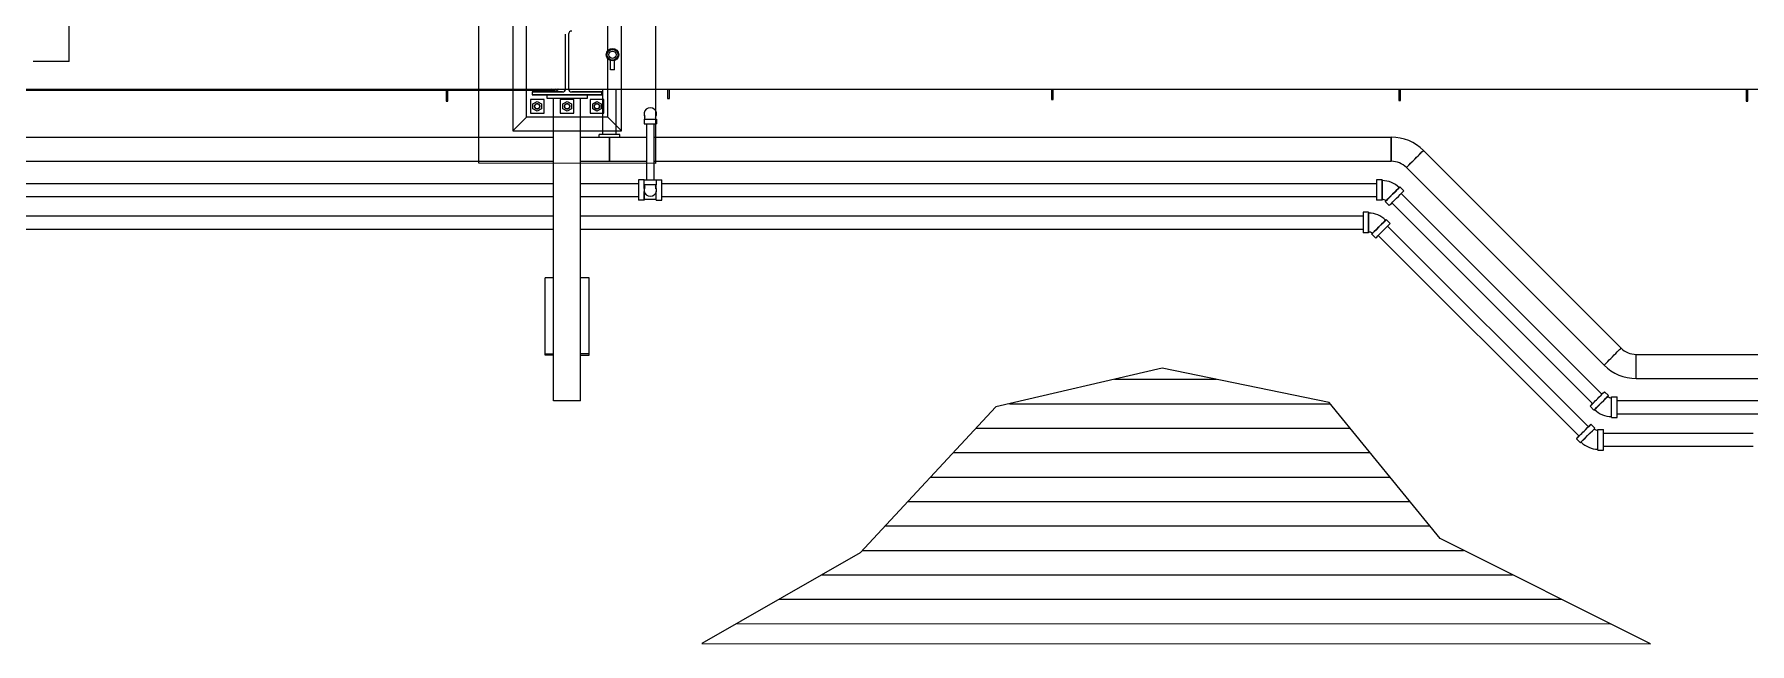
# Model space of a CAD drawing. Header units: metres. Extents: x 0 to 63075, y 0 to 44550.
# Drawn here: x 53271 to 54220, y 36385 to 36722 of the extents above; entities that cross this region are included whole.
import ezdxf

# ---------------------------------------------------------------- set-up
doc = ezdxf.new("R2010")
doc.units = ezdxf.units.M
doc.header["$LTSCALE"] = 75
for name, color, linetype in [('GSB', 7, 'Continuous'), ('ML6', 1, 'Continuous'), ('SL1', 8, 'Continuous')]:
    doc.layers.add(name, color=color, linetype=linetype)

# ---------------------------------------------------------------- blocks, each defined once
blk = doc.blocks.new('A$C6bae614f')
at = {"layer": 'SL1'}
h = blk.add_hatch(dxfattribs=at)
h.set_pattern_fill('_USER', color=256, scale=90, angle=-0.00187, style=0, pattern_type=0)
h.set_pattern_definition([(359.99813, (326091.565, -18363.04), (0.00294, 90), [])])
h.paths.add_polyline_path([(371366.1, 17110.4), (374860.1, 17110.3), (374084.7, 17497.1), (373675.9, 17998.9), (373060.9, 18124.9), (372448.5, 17982.3), (371949.1, 17445.2)])
for p, q in [((369036.1, 19254.4), (369036.2, 22554.3)), ((370544.6, 18879.4), (370544.6, 19629.4)), ((371194.6, 19629.3), (371194.6, 18879.3)), ((370669.6, 19509.4), (370669.6, 18999.4)), ((370719.6, 19049.4), (370719.6, 19459.4)), ((371069.6, 18999.3), (371069.6, 19509.3)), ((370864.3, 19154.1), (370864.3, 19354.7)), ((370874.8, 19354.7), (370874.8, 19154.1)), ((371019.6, 19294.3), (371019.6, 19392.1)), ((369036.1, 19254.4), (368903.1, 19254.4)), ((371019.6, 19049.4), (371019.6, 19264.2)), ((371029.4, 19224.3), (371029.4, 19257.5)), ((371044.4, 19224.3), (371029.4, 19224.3)), ((371044.4, 19224.3), (371044.4, 19257.5)), ((365068.1, 19153), (375458.1, 19152.7)), ((370724.6, 19148.8), (365664.6, 19149)), ((370724.6, 19147), (365664.6, 19147.1)), ((370424.6, 19147), (370424.6, 19107.9)), ((370430.9, 19107.9), (370430.9, 19147)), ((370724.6, 19152.9), (370724.6, 19148.8)), ((370724.6, 19148.8), (370724.6, 19147)), ((370748.9, 19148.8), (370724.6, 19148.8)), ((370746.8, 19147), (370724.6, 19147)), ((370741.6, 19142.1), (370852.3, 19142.1)), ((370852.3, 19142.1), (370741.6, 19142.1)), ((370741.6, 19142.1), (370741.6, 19131.4)), ((370748.9, 19148.8), (370746.8, 19147)), ((370768, 19147), (370746.8, 19147)), ((370750.2, 19152.9), (370748.9, 19148.8)), ((370772, 19148.8), (370748.9, 19148.8)), ((370772, 19148.8), (370768, 19147)), ((370802.8, 19147), (370768, 19147)), ((370774.6, 19152.9), (370772, 19148.8)), ((370792.7, 19148.8), (370772, 19148.8)), ((370792.7, 19148.8), (370786.9, 19147)), ((370796.5, 19152.9), (370792.7, 19148.8)), ((370810.1, 19148.8), (370792.7, 19148.8)), ((370810.1, 19148.8), (370802.8, 19147)), ((370814.7, 19147), (370802.8, 19147)), ((370814.8, 19152.9), (370810.1, 19148.8)), ((370823.1, 19148.8), (370810.1, 19148.8)), ((370823.1, 19148.8), (370814.7, 19147)), ((370822.1, 19147), (370814.7, 19147)), ((370831.2, 19148.8), (370822.1, 19147)), ((370822.1, 19147), (370824.6, 19147)), ((370828.5, 19152.9), (370823.1, 19148.8)), ((370831.2, 19148.8), (370823.1, 19148.8)), ((370833.9, 19148.8), (370824.6, 19147)), ((370837.1, 19152.9), (370831.2, 19148.8)), ((370831.2, 19148.8), (370833.9, 19148.8)), ((370840, 19152.9), (370833.9, 19148.8)), ((370886.8, 19142.1), (370997.6, 19142.1)), ((370997.6, 19142.1), (370886.8, 19142.1)), ((370997.6, 19131.4), (370997.6, 19142.1)), ((371001.8, 18985.5), (371001.8, 19152.8)), ((371050, 18985.5), (371050.1, 19152.8)), ((371240, 19152.8), (371240, 19117.8)), ((371246.3, 19117.8), (371246.3, 19152.8)), ((372653.6, 19152.8), (372653.6, 19114.5)), ((372660, 19114.5), (372660, 19152.8)), ((373932.8, 19152.8), (373932.8, 19111.1)), ((373939.1, 19111.1), (373939.1, 19152.8)), ((375212, 19152.7), (375212, 19107.7)), ((375218.3, 19107.7), (375218.3, 19152.7)), ((370424.6, 19107.9), (370430.9, 19107.9)), ((370734.6, 19114.4), (370734.6, 19064.4)), ((370784.6, 19114.4), (370734.6, 19114.4)), ((370997.6, 19131.4), (370741.6, 19131.4)), ((370741.6, 19131.4), (370997.6, 19131.4)), ((370743.8, 19098.5), (370759.6, 19107.6)), ((370743.8, 19080.2), (370743.8, 19098.5)), ((370759.6, 19071.1), (370743.8, 19080.2)), ((370750.6, 19093.7), (370749.7, 19089.4)), ((370749.7, 19089.4), (370750.6, 19085.1)), ((370753.4, 19097.1), (370750.6, 19093.7)), ((370750.6, 19085.1), (370753.4, 19081.6)), ((370757.4, 19099), (370753.4, 19097.1)), ((370753.4, 19081.6), (370757.4, 19079.7)), ((370761.8, 19099), (370757.4, 19099)), ((370757.4, 19079.7), (370761.8, 19079.7)), ((370759.6, 19107.6), (370775.4, 19098.5)), ((370775.4, 19080.2), (370759.6, 19071.1)), ((370765.7, 19097.1), (370761.8, 19099)), ((370761.8, 19079.7), (370765.7, 19081.6)), ((370768.5, 19093.7), (370765.7, 19097.1)), ((370765.7, 19081.6), (370768.5, 19085.1)), ((370769.5, 19089.4), (370768.5, 19093.7)), ((370768.5, 19085.1), (370769.5, 19089.4)), ((370775.4, 19098.5), (370775.4, 19080.2)), ((370784.6, 19064.4), (370784.6, 19114.4)), ((370794.6, 19131.4), (370794.6, 19118.9)), ((370794.6, 19118.9), (370944.6, 19118.9)), ((370819.5, 18004.4), (370819.6, 19118.9)), ((370844.6, 19114.4), (370844.6, 19064.4)), ((370894.6, 19114.4), (370844.6, 19114.4)), ((370853.8, 19098.5), (370869.6, 19107.6)), ((370853.8, 19080.2), (370853.8, 19098.5)), ((370869.6, 19071.1), (370853.8, 19080.2)), ((370860.6, 19093.7), (370859.7, 19089.4)), ((370859.7, 19089.4), (370860.6, 19085.1)), ((370863.4, 19097.1), (370860.6, 19093.7)), ((370860.6, 19085.1), (370863.4, 19081.6)), ((370867.4, 19099), (370863.4, 19097.1)), ((370863.4, 19081.6), (370867.4, 19079.7)), ((370871.8, 19099), (370867.4, 19099)), ((370867.4, 19079.7), (370871.8, 19079.7)), ((370869.6, 19107.6), (370885.4, 19098.5)), ((370885.4, 19080.2), (370869.6, 19071.1)), ((370875.7, 19097.1), (370871.8, 19099)), ((370871.8, 19079.7), (370875.7, 19081.6)), ((370878.5, 19093.7), (370875.7, 19097.1)), ((370875.7, 19081.6), (370878.5, 19085.1)), ((370879.5, 19089.4), (370878.5, 19093.7)), ((370878.5, 19085.1), (370879.5, 19089.4)), ((370885.4, 19098.5), (370885.4, 19080.2)), ((370894.6, 19064.4), (370894.6, 19114.4)), ((370919.5, 18004.4), (370919.6, 19118.9)), ((370944.6, 19118.9), (370944.6, 19131.4)), ((370954.6, 19114.4), (370954.6, 19064.4)), ((371004.6, 19114.4), (370954.6, 19114.4)), ((370963.8, 19098.5), (370979.6, 19107.6)), ((370963.8, 19080.2), (370963.8, 19098.5)), ((370979.6, 19071.1), (370963.8, 19080.2)), ((370970.6, 19093.7), (370969.7, 19089.4)), ((370969.7, 19089.4), (370970.6, 19085)), ((370973.4, 19097.1), (370970.6, 19093.7)), ((370970.6, 19085), (370973.4, 19081.6)), ((370977.4, 19099), (370973.4, 19097.1)), ((370973.4, 19081.6), (370977.4, 19079.7)), ((370981.8, 19099), (370977.4, 19099)), ((370977.4, 19079.7), (370981.8, 19079.7)), ((370979.6, 19107.6), (370995.4, 19098.5)), ((370995.4, 19080.2), (370979.6, 19071.1)), ((370985.7, 19097.1), (370981.8, 19099)), ((370981.8, 19079.7), (370985.7, 19081.6)), ((370988.5, 19093.7), (370985.7, 19097.1)), ((370985.7, 19081.6), (370988.5, 19085)), ((370989.5, 19089.4), (370988.5, 19093.7)), ((370988.5, 19085), (370989.5, 19089.4)), ((370995.4, 19098.5), (370995.4, 19080.2)), ((371004.6, 19064.4), (371004.6, 19114.4)), ((371240, 19117.8), (371246.3, 19117.8)), ((372653.6, 19114.5), (372660, 19114.5)), ((373932.8, 19111.1), (373939.1, 19111.1)), ((375212, 19107.7), (375218.3, 19107.7)), ((370669.6, 18999.4), (370719.6, 19049.4)), ((371019.6, 19049.4), (370719.6, 19049.4)), ((370734.6, 19064.4), (370784.6, 19064.4)), ((370844.6, 19064.4), (370894.6, 19064.4)), ((370954.6, 19064.4), (371004.6, 19064.4)), ((371019.6, 19049.4), (371069.6, 18999.3)), ((371152.9, 19042.2), (371198.9, 19042.2)), ((371152.9, 19042.2), (371152.9, 19024.7)), ((371152.9, 19024.7), (371198.9, 19024.7)), ((371156.1, 19042.2), (371156.1, 19056.9)), ((371162.6, 19024.7), (371162.6, 18817.9)), ((371189.3, 19024.7), (371189.2, 18817.9)), ((371195.7, 19056.9), (371195.7, 19042.2)), ((371198.9, 19042.2), (371198.9, 19024.7)), ((365664.6, 18976), (370819.6, 18975.8)), ((370669.6, 18999.4), (371069.6, 18999.3)), ((370919.6, 18975.8), (371025.9, 18975.8)), ((371063.6, 18985.5), (370988.2, 18985.5)), ((370988.2, 18975.8), (370988.2, 18985.5)), ((371025.9, 18886.9), (371025.9, 18975.8)), ((371025.9, 18975.8), (371025.9, 18886.9)), ((371025.9, 18975.8), (371025.9, 18886.9)), ((371025.9, 18975.8), (371162.6, 18975.8)), ((371063.6, 18975.8), (371063.6, 18985.5)), ((371189.3, 18975.8), (373904.9, 18975.7)), ((373904.9, 18931.3), (373904.9, 18975.7)), ((373904.9, 18975.7), (373904.9, 18886.8)), ((373904.9, 18886.8), (373904.9, 18931.3)), ((374023.3, 18926.6), (374751.2, 18198.7)), ((365664.6, 18887.1), (370819.6, 18886.9)), ((371194.6, 18879.3), (370544.6, 18879.4)), ((370919.6, 18886.9), (371025.9, 18886.9)), ((371025.9, 18886.9), (371162.6, 18886.9)), ((371189.2, 18886.9), (373904.9, 18886.8)), ((373960.5, 18863.8), (374688.3, 18135.9)), ((365694.2, 18805.7), (370819.6, 18805.5)), ((370919.6, 18805.5), (371133, 18805.5)), ((371133, 18819.1), (371133, 18743.6)), ((371153.6, 18819.1), (371133, 18819.1)), ((371198.9, 18817.9), (371152.9, 18817.9)), ((371152.9, 18800.5), (371152.9, 18817.9)), ((371198.9, 18800.5), (371152.9, 18800.5)), ((371153.6, 18819.1), (371153.6, 18817.9)), ((371153.6, 18787.1), (371153.6, 18800.5)), ((371153.6, 18800.5), (371153.6, 18787)), ((371153.6, 18775.7), (371153.6, 18743.6)), ((371153.6, 18746.8), (371153.6, 18775.6)), ((371156.1, 18785.8), (371156.1, 18800.5)), ((371195.7, 18800.5), (371195.7, 18785.8)), ((371198.2, 18817.9), (371198.2, 18819.1)), ((371198.2, 18819.1), (371218.8, 18819.1)), ((371198.2, 18787.1), (371198.2, 18800.5)), ((371198.2, 18743.6), (371198.2, 18775.6)), ((371198.9, 18800.5), (371198.9, 18817.9)), ((371218.8, 18743.6), (371218.8, 18819.1)), ((371218.8, 18805.5), (373851, 18805.4)), ((373851, 18819), (373851, 18743.5)), ((373871.6, 18819), (373851, 18819)), ((373871.6, 18819), (373871.6, 18743.5)), ((373871.6, 18746.7), (373871.6, 18815.8)), ((373936.3, 18792.2), (373950.9, 18777.6)), ((373941.3, 18768), (374680.6, 18028.6)), ((365694.2, 18757.4), (370819.6, 18757.2)), ((370919.6, 18757.2), (371133, 18757.2)), ((371153.6, 18743.6), (371133, 18743.6)), ((371153.6, 18746.8), (371198.2, 18746.8)), ((371198.2, 18743.6), (371218.8, 18743.6)), ((371218.8, 18757.2), (373851, 18757.1)), ((373871.6, 18743.5), (373851, 18743.5)), ((373882.9, 18738.8), (373897.5, 18724.3)), ((373907.1, 18733.9), (374646.4, 17994.5)), ((365271.1, 18685.7), (370819.6, 18685.5)), ((365271.1, 18637.4), (370819.5, 18637.2)), ((370919.5, 18637.2), (373801, 18637.1)), ((370919.6, 18685.5), (373801, 18685.4)), ((373801, 18699), (373801, 18623.5)), ((373821.6, 18699), (373801, 18699)), ((373821.6, 18699), (373821.6, 18623.5)), ((373821.6, 18626.7), (373821.6, 18695.8)), ((373886.3, 18672.2), (373900.9, 18657.6)), ((373891.3, 18648), (374630.6, 17908.6)), ((373821.6, 18623.5), (373801, 18623.5)), ((373832.9, 18618.8), (373847.5, 18604.3)), ((373857.1, 18613.9), (374596.4, 17874.5)), ((370819.5, 18457.3), (370788.3, 18457.3)), ((370788.3, 18172.7), (370788.3, 18457.3)), ((370950.7, 18457.3), (370919.5, 18457.3)), ((370950.7, 18172.7), (370950.7, 18457.3)), ((370788.3, 18178.3), (370819.5, 18178.3)), ((370819.5, 18172.7), (370788.3, 18172.7)), ((370950.7, 18178.3), (370919.5, 18178.3)), ((370919.5, 18172.7), (370950.7, 18172.7)), ((374806.8, 18086.8), (374806.8, 18175.7)), ((374806.8, 18175.7), (375267.4, 18175.7)), ((374806.8, 18086.8), (375267.4, 18086.8)), ((374704.8, 18023.7), (374690.2, 18038.2)), ((374716.1, 17943.5), (374716.1, 18019)), ((374716.1, 18019), (374736.7, 18019)), ((374716.1, 17946.7), (374716.1, 18015.8)), ((374736.7, 17943.5), (374736.7, 18019)), ((374736.7, 18005.4), (375267.4, 18005.3)), ((370919.5, 18004.4), (370819.5, 18004.4)), ((374651.4, 17970.3), (374636.8, 17984.9)), ((374716.1, 17943.5), (374736.7, 17943.5)), ((374736.7, 17957.1), (375267.4, 17957.1)), ((374654.8, 17903.7), (374640.2, 17918.2)), ((374666.1, 17823.5), (374666.1, 17899)), ((374666.1, 17899), (374686.7, 17899)), ((374666.1, 17826.7), (374666.1, 17895.8)), ((374686.7, 17823.5), (374686.7, 17899)), ((374686.7, 17885.4), (375237.4, 17885.3)), ((374601.4, 17850.3), (374586.8, 17864.9)), ((374666.1, 17823.5), (374686.7, 17823.5)), ((374686.7, 17837.1), (375237.4, 17837.1))]:
    blk.add_line(p, q, dxfattribs=at)
blk.add_lwpolyline([(371366.1, 17110.4), (374860.1, 17110.3), (374084.7, 17497.1), (373675.9, 17998.9), (373060.9, 18124.9), (372448.5, 17982.3), (371949.1, 17445.2)], close=True, dxfattribs=at)
for centre, radius in [((371036.9, 19279.3), 23), ((371036.9, 19279.3), 19.8), ((371036.9, 19279.3), 13.3), ((370759.6, 19089.4), 9.5), ((370869.6, 19089.4), 9.5), ((370979.6, 19089.4), 9.5)]:
    blk.add_circle(centre, radius, dxfattribs=at)
for centre, radius, start, end in [((370886.8, 19354.7), 12, 89.99609, 179.9981), ((370852.3, 19154.1), 12, 269.99609, 359.99813), ((370852.3, 19154.1), 12, 269.99813, 354.25896), ((370886.8, 19154.1), 12, 179.9981, 269.99609), ((370886.8, 19154.1), 12, 185.7373, 269.99813), ((371175.9, 19061.3), 23, 329.52628, 210.46997), ((373904.8, 18808.2), 167.6, 44.99822, 89.97522), ((373904.8, 18808.2), 78.7, 44.99822, 89.96233), ((371175.9, 18781.3), 23, 149.52628, 30.46995), ((373871.6, 18727.5), 88.3, 44.99822, 89.99803), ((373871.6, 18727.5), 19.2, 44.99822, 89.99803), ((373821.6, 18607.5), 88.3, 44.99822, 89.99803), ((373821.6, 18607.5), 19.2, 44.99822, 89.99803), ((374806.8, 18254.4), 78.7, 224.99822, 269.99803), ((374806.8, 18254.4), 167.6, 224.99822, 269.99803), ((374716.1, 18035), 19.2, 224.99822, 269.99803), ((374716.1, 18035), 88.3, 224.99822, 269.99803), ((374666.1, 17915), 19.2, 224.99822, 269.99803), ((374666.1, 17915), 88.3, 224.99822, 269.99803)]:
    blk.add_arc(centre, radius, start, end, dxfattribs=at)
for centre, major_axis, start_param, end_param in [((373991.9, 18895.2), (-31.4, -31.4), 0, 3.141593), ((373991.9, 18895.2), (-31.4, -31.4), 0, 1.570796), ((373991.9, 18895.2), (31.4, 31.4), 4.712389, 6.283185), ((373924.2, 18750.9), (-26.7, -26.7), 6.283185, 9.424778), ((373874.2, 18630.9), (-26.7, -26.7), 6.283185, 9.424778), ((374719.8, 18167.3), (-31.4, -31.4), 6.283185, 9.424719), ((374719.8, 18167.3), (-31.4, -31.4), 0, 1.570796), ((374663.5, 18011.6), (26.7, 26.7), 2.264944, 6.283126), ((374678.1, 17997), (26.7, 26.7), 3.141593, 6.283126), ((374678.1, 17997), (-24.4, -24.4), 0, 3.141534), ((374663.5, 18011.6), (26.7, 26.7), 6.283126, 7.159834), ((374613.5, 17891.6), (26.7, 26.7), 2.264944, 6.283126), ((374628.1, 17877), (26.7, 26.7), 3.141593, 6.283126), ((374628.1, 17877), (-24.4, -24.4), 0, 3.141534), ((374613.5, 17891.6), (26.7, 26.7), 6.283126, 7.159834)]:
    blk.add_ellipse(centre, major_axis=major_axis, ratio=0.000059, start_param=start_param, end_param=end_param, dxfattribs=at)
for centre, major_axis in [((373909.6, 18765.5), (-26.7, -26.7)), ((373909.6, 18765.5), (-24.4, -24.4)), ((373859.6, 18645.5), (-26.7, -26.7)), ((373859.6, 18645.5), (-24.4, -24.4))]:
    blk.add_ellipse(centre, major_axis=major_axis, ratio=0.000059, dxfattribs=at)
blk = doc.blocks.new('zw$15D4')
at = {"layer": 'ML6', "xscale": 0.2502808837766805, "yscale": 0.2502808837766805, "zscale": 0.2502808837766805}
blk.add_blockref('A$C6bae614f', (-85544.7, -3177.3), dxfattribs=at)

msp = doc.modelspace()

# ---------------------------------------------------------------- block references
at = {"layer": 'GSB', "xscale": 0.6000000000000068, "yscale": 0.6000000000000068, "zscale": 0.6000000000000068}
msp.add_blockref('zw$15D4', (49200, 35721.63), dxfattribs=at)

doc.saveas('drawing.dxf')
